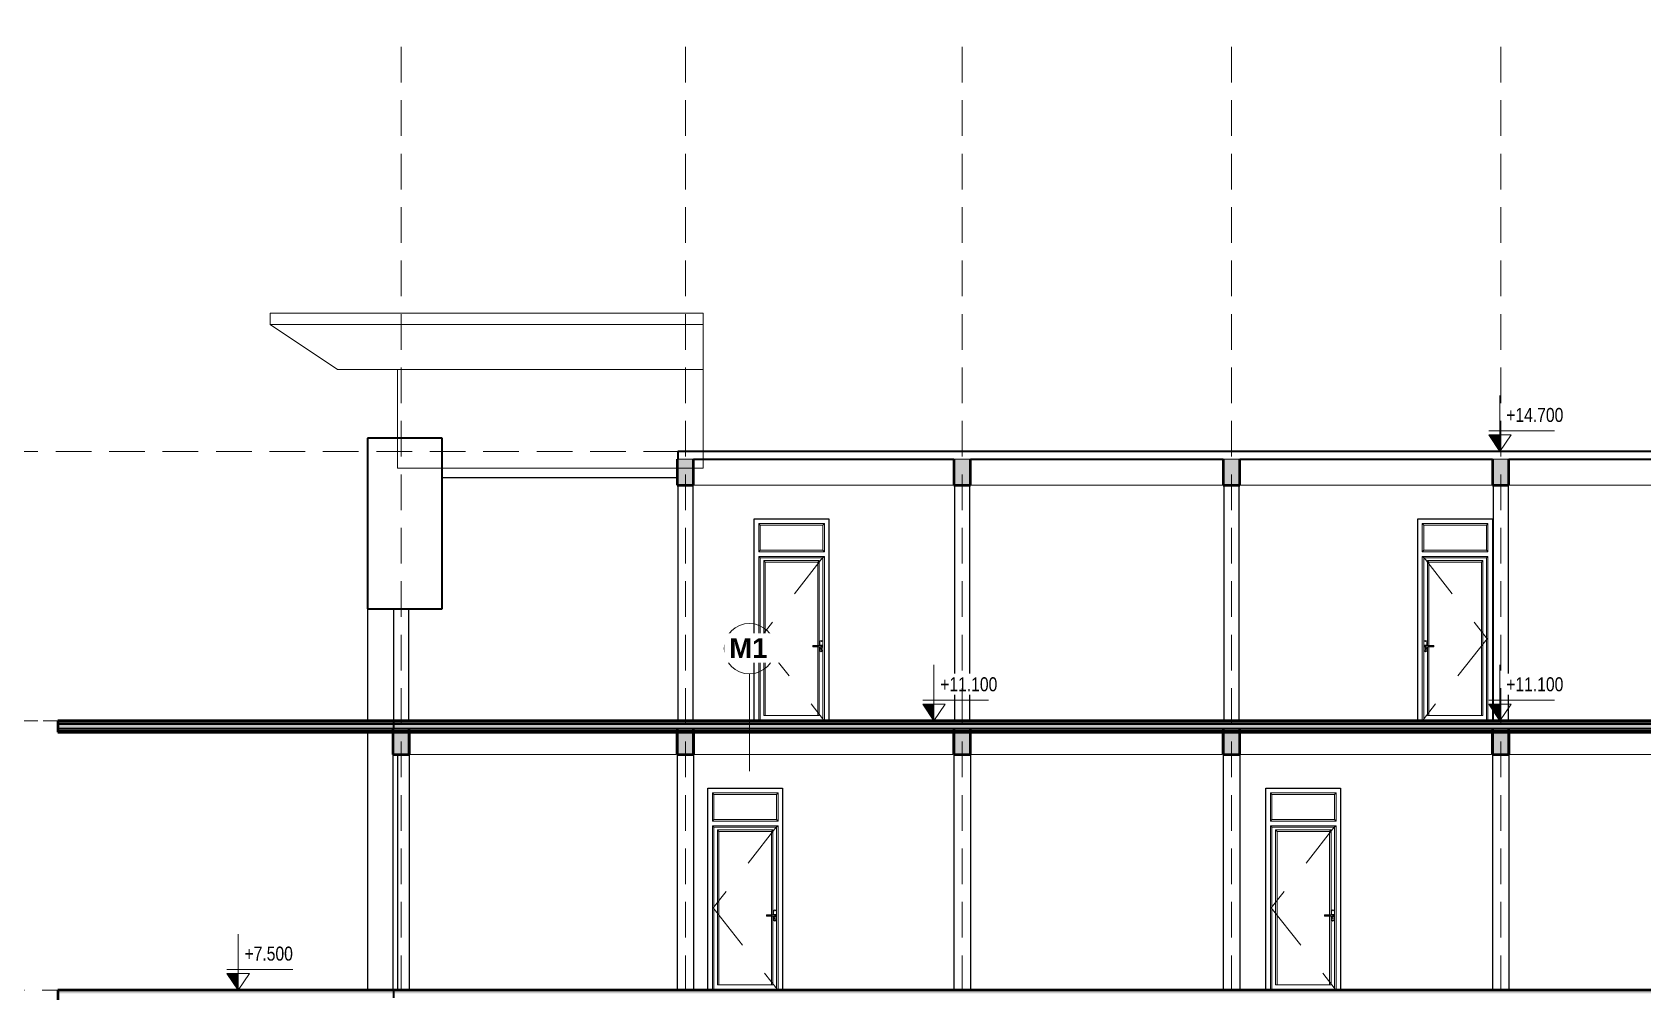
# Model space of a CAD drawing. Header units: millimetres. Extents: x -20510 to 108935, y -243239 to 20306.
# Drawn here: x 60619 to 82149, y -24520 to -11694 of the extents above; entities that cross this region are included whole.
import ezdxf

# ---------------------------------------------------------------- set-up
doc = ezdxf.new("R2010")
doc.units = ezdxf.units.MM
doc.linetypes.add('Centre', pattern=[3175, 635, -476.25, 1587.5, -476.25])
doc.linetypes.add('Hidden', pattern=[714.375, 476.25, -238.125])
for name, color, linetype, lineweight in [('A-ANNO-NOTE', 2, 'Continuous', 9), ('A-DETL', 8, 'Continuous', 9), ('A-DOOR', 2, 'Continuous', 18), ('A-FLOR', 7, 'Continuous', 9), ('A-FLOR-LEVL', 8, 'Continuous', 9), ('A-FLOR-MCUT', 7, 'Continuous', 50), ('A-FLOR-PATT', 8, 'Continuous', 9), ('A-GENM', 3, 'Continuous', 9), ('A-WALL', 7, 'Continuous', 25), ('G-IMPT', 8, 'Continuous', 9), ('S-BEAM', 7, 'Continuous', 9), ('S-COLS', 7, 'Continuous', 25), ('S-FNDN', 7, 'Continuous', 9), ('S-GRID', 1, 'Continuous', 9), ('S-STRS', 2, 'Continuous', 18)]:
    doc.layers.add(name, color=color, linetype=linetype, lineweight=lineweight)
doc.styles.add('Arial', font='arial.ttf', dxfattribs={"width": 0.8, "height": 250})
doc.styles.add('Arial_B', font='arialbd.ttf', dxfattribs={"height": 262.5})
pattern_1 = [(0, (69470.77, -26654.615), (304.8, 76.2), [25.146, -203.454, 25.146, -203.454, -1219.2]), (0, (69470.77, -26654.615), (304.8, 76.2), [-457.2, 25.146, -432.054, 25.146, -203.454, -533.4]), (0, (69470.77, -26654.615), (304.8, 76.2), [-1143, 25.146, -127.254, 25.146, -355.854]), (120, (69585.07, -26616.515), (-218.39114, 225.86454), [25.146, -203.454, 25.146, -203.454, -1219.2]), (120, (69585.07, -26616.515), (-218.39114, 225.86454), [-457.2, 25.146, -432.054, 25.146, -203.454, -533.4]), (120, (69585.07, -26616.515), (-218.39114, 225.86454), [-1143, 25.146, -127.254, 25.146, -355.854]), (240, (69623.17, -26464.115), (-86.40886, -302.06454), [25.146, -203.454, 25.146, -203.454, -1219.2]), (240, (69623.17, -26464.115), (-86.40886, -302.06454), [-457.2, 25.146, -432.054, 25.146, -203.454, -533.4]), (240, (69623.17, -26464.115), (-86.40886, -302.06454), [-1143, 25.146, -127.254, 25.146, -355.854])]

# ---------------------------------------------------------------- blocks, each defined once
blk = doc.blocks.new('CỬA 1 CÁNH EROWINDOW_có ô chết_ - D4_1000x2200-2368989-MẶT CẮT 2-2')
at = {"layer": 'A-DOOR'}
for p, q in [((8448, 2639), (9326, 2639)), ((8448, 2639), (8468, 2619)), ((8448, 2261), (8448, 2639)), ((8448, 2639), (9326, 2639)), ((8448, 2261), (8448, 2639)), ((8468, 2281), (8468, 2619)), ((8468, 2619), (9306, 2619)), ((9306, 2619), (9326, 2639)), ((9306, 2281), (9306, 2619)), ((9326, 2639), (9326, 2261)), ((9326, 2639), (9326, 2261)), ((8448, 2261), (8468, 2281)), ((9326, 2261), (8448, 2261)), ((9326, 2261), (8448, 2261)), ((8448, 2200), (9326, 2200)), ((8448, 2200), (8468, 2180)), ((8448, 0), (8448, 2200)), ((8448, 2200), (9326, 2200)), ((8448, 0), (8448, 2200)), ((9306, 2281), (8468, 2281)), ((8468, 2180), (9306, 2180)), ((8468, 0), (8468, 2180)), ((9326, 2261), (9306, 2281)), ((9326, 2200), (9306, 2180)), ((9306, 2180), (9306, 0)), ((9326, 2200), (9326, 0)), ((9326, 2200), (9326, 0)), ((8516, 2144), (9258, 2144)), ((8516, 2144), (8536, 2124)), ((8516, 71), (8516, 2144)), ((8516, 2144), (9258, 2144)), ((8516, 71), (8516, 2144)), ((9238, 2124), (8536, 2124)), ((8536, 2124), (8536, 71)), ((9258, 2144), (9238, 2124)), ((9238, 1008), (9238, 2124)), ((9258, 2144), (9258, 1013)), ((9258, 2144), (9258, 1013)), ((9248, 1008), (9178, 1008)), ((9249, 1004), (9178, 1004)), ((9178, 996), (9249, 996)), ((9178, 992), (9248, 992)), ((9238, 71), (9238, 992)), ((9258, 1013), (9248, 1008)), ((9248, 992), (9258, 987)), ((9259, 1009), (9249, 1004)), ((9249, 996), (9259, 991)), ((9284, 1013), (9258, 1013)), ((9258, 987), (9284, 987)), ((9258, 987), (9258, 71)), ((9258, 987), (9258, 71)), ((9284, 1009), (9259, 1009)), ((9259, 991), (9284, 991)), ((9264, 1055), (9264, 1013)), ((9264, 987), (9264, 945)), ((9280, 960), (9280, 971)), ((9281, 953), (9281, 958)), ((9281, 958), (9281, 953)), ((9282, 973), (9286, 973)), ((9287, 958), (9287, 953)), ((9287, 953), (9287, 958)), ((9288, 971), (9288, 960)), ((9304, 945), (9304, 1055)), ((8468, 15), (9306, 15)), ((9258, 71), (8516, 71))]:
    blk.add_line(p, q, dxfattribs=at)
at = {"layer": 'A-DOOR', "linetype": 'Centre', "lineweight": 18}
for p, q in [((9314, 2200), (8460, 1100)), ((8460, 1100), (9314, 15))]:
    blk.add_line(p, q, dxfattribs=at)
at = {"layer": 'A-DOOR', "flags": 128}
for points in [[(9178, 1008), (9178, 1008), (9177, 1008), (9177, 1008), (9177, 1008), (9176, 1008), (9176, 1008), (9176, 1008), (9175, 1008), (9175, 1007), (9175, 1007), (9175, 1007), (9174, 1007), (9174, 1007), (9174, 1007), (9173, 1007), (9173, 1006), (9173, 1006), (9173, 1006), (9172, 1006), (9172, 1006), (9172, 1005), (9172, 1005), (9172, 1005), (9171, 1005), (9171, 1004), (9171, 1004), (9171, 1004), (9171, 1003), (9171, 1003), (9171, 1003), (9170, 1003), (9170, 1002), (9170, 1002), (9170, 1002), (9170, 1001), (9170, 1001), (9170, 1001), (9170, 1000), (9170, 1000), (9170, 1000), (9170, 999), (9170, 999), (9170, 999), (9170, 998), (9170, 998), (9170, 998), (9170, 998), (9170, 997), (9171, 997), (9171, 997), (9171, 996), (9171, 996), (9171, 996), (9171, 996), (9172, 995), (9172, 995), (9172, 995), (9172, 995), (9172, 994), (9173, 994), (9173, 994), (9173, 994), (9173, 993), (9174, 993), (9174, 993), (9174, 993), (9174, 993), (9175, 993), (9175, 993), (9175, 992), (9176, 992), (9176, 992), (9176, 992), (9177, 992), (9177, 992), (9177, 992), (9178, 992), (9178, 992), (9178, 992)], [(9284, 987), (9285, 987), (9285, 987), (9286, 987), (9286, 987), (9287, 987), (9287, 987), (9288, 988), (9288, 988), (9289, 988), (9289, 988), (9290, 988), (9290, 988), (9290, 989), (9291, 989), (9291, 989), (9292, 990), (9292, 990), (9293, 990), (9293, 991), (9293, 991), (9294, 991), (9294, 992), (9294, 992), (9295, 993), (9295, 993), (9295, 993), (9295, 994), (9296, 994), (9296, 995), (9296, 995), (9296, 996), (9296, 996), (9297, 997), (9297, 997), (9297, 998), (9297, 998), (9297, 999), (9297, 999), (9297, 1000), (9297, 1000), (9297, 1001), (9297, 1001), (9297, 1002), (9297, 1002), (9297, 1003), (9297, 1003), (9296, 1004), (9296, 1004), (9296, 1005), (9296, 1005), (9296, 1006), (9295, 1006), (9295, 1007), (9295, 1007), (9295, 1008), (9294, 1008), (9294, 1008), (9294, 1009), (9293, 1009), (9293, 1010), (9292, 1010), (9292, 1010), (9292, 1011), (9291, 1011), (9291, 1011), (9290, 1011), (9290, 1012), (9289, 1012), (9289, 1012), (9288, 1012), (9288, 1012), (9287, 1013), (9287, 1013), (9286, 1013), (9286, 1013), (9285, 1013), (9285, 1013), (9284, 1013), (9284, 1013)]]:
    blk.add_lwpolyline(points, dxfattribs=at)
at = {"layer": 'A-DOOR'}
for centre, radius, start, end in [((9178, 1000), 3.66, 90, 270), ((9284, 1055), 20, 0, 180), ((9284, 945), 20, 180, 360), ((9284, 1000), 15, 0, 120.3216), ((9284, 1000), 15, 239.6784, 0), ((9284, 1000), 15, 105, 110.0431), ((9284, 1000), 15, 249.9569, 255), ((9282, 971), 2.04, 90, 180), ((9281, 960), 1.99, 180, 268.9596), ((9281, 960), 1.99, 224.4798, 268.9596), ((9284, 1063), 3, 0, 180), ((9284, 1063), 3, 180, 0), ((9284, 1000), 3.02, 0, 180), ((9284, 1000), 3.02, 135, 150), ((9284, 1000), 3.02, 180, 0), ((9284, 1000), 3.02, 210, 225), ((9284, 953), 2.5, 180, 0), ((9284, 938), 3, 0, 180), ((9284, 938), 3, 180, 0), ((9284, 1000), 15, 90, 95.2302), ((9284, 1000), 15, 264.7698, 270), ((9284, 1000), 8.66, 270, 90), ((9286, 971), 2.04, 0, 90), ((9284, 1000), 15, 75, 80.3895), ((9284, 1000), 15, 279.6105, 285), ((9287, 960), 1.99, 271.0404, 0), ((9287, 960), 1.99, 271.0404, 315.5202), ((9284, 1000), 15, 60, 65.5028), ((9284, 1000), 15, 294.4972, 300), ((9284, 1000), 15, 45, 50.5307), ((9284, 1000), 15, 309.4693, 315)]:
    blk.add_arc(centre, radius, start, end, dxfattribs=at)
for points in [[(9249, 1004), (9249, 1004), (9249, 1005), (9249, 1006), (9248, 1008), (9248, 1008), (9248, 1008)], [(9249, 996), (9249, 996), (9249, 995), (9249, 994), (9248, 992), (9248, 992), (9248, 992)], [(9259, 1009), (9259, 1009), (9259, 1010), (9259, 1011), (9258, 1013), (9258, 1013), (9258, 1013)], [(9259, 991), (9259, 991), (9259, 990), (9259, 989), (9258, 987), (9258, 987), (9258, 987)]]:
    blk.add_open_spline(points, degree=3, knots=[0, 0, 0, 0, 0.166667, 0.333333, 0.666667, 1, 1, 1, 1], dxfattribs=at)
blk = doc.blocks.new('CỬA 1 CÁNH EROWINDOW_có ô chết_ - D4_1000x2200-V10-MẶT CẮT 2-2')
at = {"layer": 'A-DOOR'}
for p, q in [((14201, 13739), (15079, 13739)), ((14201, 13739), (14221, 13719)), ((14201, 13361), (14201, 13739)), ((14201, 13361), (14201, 13739)), ((14201, 13739), (15079, 13739)), ((14221, 13719), (15059, 13719)), ((14221, 13719), (14221, 13381)), ((15059, 13719), (15079, 13739)), ((15059, 13719), (15059, 13381)), ((15079, 13739), (15079, 13361)), ((15079, 13739), (15079, 13361)), ((14221, 13381), (14201, 13361)), ((15079, 13361), (14201, 13361)), ((15079, 13361), (14201, 13361)), ((15059, 13381), (14221, 13381)), ((15059, 13381), (15079, 13361)), ((14221, 13280), (14201, 13300)), ((14201, 11100), (14201, 13300)), ((14201, 13300), (15079, 13300)), ((14201, 13300), (15079, 13300)), ((14201, 11100), (14201, 13300)), ((14221, 11100), (14221, 13280)), ((14221, 13280), (15059, 13280)), ((14289, 13224), (14269, 13244)), ((14269, 12113), (14269, 13244)), ((14269, 13244), (15011, 13244)), ((14269, 12113), (14269, 13244)), ((14269, 13244), (15011, 13244)), ((14991, 13224), (14289, 13224)), ((14289, 13224), (14289, 12108)), ((14991, 13224), (15011, 13244)), ((14991, 11171), (14991, 13224)), ((15011, 13244), (15011, 11171)), ((15011, 13244), (15011, 11171)), ((15059, 13280), (15079, 13300)), ((15059, 13280), (15059, 11100)), ((15079, 13300), (15079, 11100)), ((15079, 13300), (15079, 11100)), ((14223, 12155), (14223, 12045)), ((14239, 12060), (14239, 12071)), ((14240, 12053), (14240, 12058)), ((14240, 12058), (14240, 12053)), ((14241, 12073), (14245, 12073)), ((14269, 12113), (14243, 12113)), ((14268, 12109), (14243, 12109)), ((14243, 12091), (14268, 12091)), ((14243, 12087), (14269, 12087)), ((14246, 12058), (14246, 12053)), ((14246, 12053), (14246, 12058)), ((14247, 12071), (14247, 12060)), ((14263, 12113), (14263, 12155)), ((14263, 12045), (14263, 12087)), ((14278, 12104), (14268, 12109)), ((14268, 12091), (14278, 12096)), ((14279, 12108), (14269, 12113)), ((14269, 12087), (14279, 12092)), ((14269, 11171), (14269, 12087)), ((14269, 11171), (14269, 12087)), ((14349, 12104), (14278, 12104)), ((14278, 12096), (14349, 12096)), ((14349, 12108), (14279, 12108)), ((14279, 12092), (14349, 12092)), ((14289, 12092), (14289, 11171)), ((14221, 11115), (15059, 11115)), ((15011, 11171), (14269, 11171))]:
    blk.add_line(p, q, dxfattribs=at)
at = {"layer": 'A-DOOR', "linetype": 'Centre', "lineweight": 18}
for p, q in [((14213, 13300), (15067, 12200)), ((15067, 12200), (14213, 11115))]:
    blk.add_line(p, q, dxfattribs=at)
at = {"layer": 'A-DOOR', "flags": 128}
for points in [[(14243, 12113), (14242, 12113), (14242, 12113), (14241, 12113), (14241, 12113), (14240, 12113), (14240, 12113), (14239, 12112), (14239, 12112), (14238, 12112), (14238, 12112), (14237, 12112), (14237, 12112), (14237, 12111), (14236, 12111), (14236, 12111), (14235, 12110), (14235, 12110), (14234, 12110), (14234, 12109), (14234, 12109), (14233, 12109), (14233, 12108), (14233, 12108), (14232, 12107), (14232, 12107), (14232, 12107), (14232, 12106), (14231, 12106), (14231, 12105), (14231, 12105), (14231, 12104), (14231, 12104), (14230, 12103), (14230, 12103), (14230, 12102), (14230, 12102), (14230, 12101), (14230, 12101), (14230, 12100), (14230, 12100), (14230, 12099), (14230, 12099), (14230, 12098), (14230, 12098), (14230, 12097), (14230, 12097), (14231, 12096), (14231, 12096), (14231, 12095), (14231, 12095), (14231, 12094), (14232, 12094), (14232, 12093), (14232, 12093), (14232, 12092), (14233, 12092), (14233, 12092), (14233, 12091), (14234, 12091), (14234, 12090), (14235, 12090), (14235, 12090), (14235, 12089), (14236, 12089), (14236, 12089), (14237, 12089), (14237, 12088), (14238, 12088), (14238, 12088), (14239, 12088), (14239, 12088), (14240, 12087), (14240, 12087), (14241, 12087), (14241, 12087), (14242, 12087), (14242, 12087), (14243, 12087), (14243, 12087)], [(14349, 12092), (14349, 12092), (14350, 12092), (14350, 12092), (14350, 12092), (14351, 12092), (14351, 12092), (14351, 12092), (14352, 12092), (14352, 12093), (14352, 12093), (14352, 12093), (14353, 12093), (14353, 12093), (14353, 12093), (14354, 12093), (14354, 12094), (14354, 12094), (14354, 12094), (14355, 12094), (14355, 12094), (14355, 12095), (14355, 12095), (14355, 12095), (14356, 12095), (14356, 12096), (14356, 12096), (14356, 12096), (14356, 12097), (14356, 12097), (14356, 12097), (14357, 12097), (14357, 12098), (14357, 12098), (14357, 12098), (14357, 12099), (14357, 12099), (14357, 12099), (14357, 12100), (14357, 12100), (14357, 12100), (14357, 12101), (14357, 12101), (14357, 12101), (14357, 12102), (14357, 12102), (14357, 12102), (14357, 12102), (14357, 12103), (14356, 12103), (14356, 12103), (14356, 12104), (14356, 12104), (14356, 12104), (14356, 12104), (14355, 12105), (14355, 12105), (14355, 12105), (14355, 12105), (14355, 12106), (14354, 12106), (14354, 12106), (14354, 12106), (14354, 12107), (14353, 12107), (14353, 12107), (14353, 12107), (14353, 12107), (14352, 12107), (14352, 12107), (14352, 12108), (14351, 12108), (14351, 12108), (14351, 12108), (14350, 12108), (14350, 12108), (14350, 12108), (14349, 12108), (14349, 12108), (14349, 12108)]]:
    blk.add_lwpolyline(points, dxfattribs=at)
at = {"layer": 'A-DOOR'}
for centre, radius, start, end in [((14243, 12155), 20, 0, 180), ((14243, 12100), 15, 59.6784, 180), ((14243, 12100), 15, 180, 300.3216), ((14243, 12100), 15, 129.4693, 135), ((14243, 12100), 15, 225, 230.5307), ((14243, 12100), 8.66, 90, 270), ((14243, 12100), 15, 114.4972, 120), ((14243, 12100), 15, 240, 245.5028), ((14241, 12071), 2.04, 90, 180), ((14240, 12060), 1.99, 180, 268.9596), ((14240, 12060), 1.99, 224.4798, 268.9596), ((14243, 12163), 3, 0, 180), ((14243, 12163), 3, 180, 0), ((14243, 12100), 3.02, 0, 180), ((14243, 12100), 3.02, 180, 0), ((14243, 12100), 15, 84.7698, 90), ((14243, 12100), 15, 270, 275.2302), ((14243, 12100), 3.02, 30, 45), ((14243, 12100), 3.02, 315.2561, 330), ((14245, 12071), 2.04, 0, 90), ((14246, 12060), 1.99, 271.0404, 0), ((14246, 12060), 1.99, 271.0404, 315.5202), ((14243, 12100), 15, 69.9569, 75), ((14243, 12100), 15, 285, 290.0431), ((14349, 12100), 3.66, 270, 90), ((14243, 12045), 20, 180, 0), ((14243, 12038), 3, 0, 180), ((14243, 12038), 3, 180, 0), ((14243, 12053), 2.5, 180, 0)]:
    blk.add_arc(centre, radius, start, end, dxfattribs=at)
for points in [[(14269, 12113), (14269, 12113), (14269, 12113), (14268, 12111), (14268, 12109), (14268, 12109)], [(14269, 12087), (14269, 12087), (14269, 12087), (14268, 12089), (14268, 12091), (14268, 12091)], [(14279, 12108), (14279, 12108), (14279, 12108), (14278, 12106), (14278, 12104), (14278, 12104)], [(14279, 12092), (14279, 12092), (14279, 12092), (14278, 12094), (14278, 12096), (14278, 12096)]]:
    blk.add_open_spline(points, degree=3, dxfattribs=at)
blk = doc.blocks.new('M_Concrete-Rectangular-Column - COT220X300-2391839-MẶT CẮT 2-2')
at = {"layer": 'S-COLS'}
for p, q in [((440, 10650), (440, 7500)), ((660, 10650), (660, 7500))]:
    blk.add_line(p, q, dxfattribs=at)
blk = doc.blocks.new('M_Concrete-Rectangular-Column - COT200X250-2391840-MẶT CẮT 2-2')
at = {"layer": 'S-COLS'}
for p, q in [((450, 12600), (450, 11100)), ((650, 12600), (650, 11100))]:
    blk.add_line(p, q, dxfattribs=at)
blk = doc.blocks.new('M_Concrete-Rectangular-Column - COT200X250-V17-MẶT CẮT 2-2')
at = {"layer": 'S-COLS'}
for p, q in [((4250, 14250), (4250, 11100)), ((4450, 14250), (4450, 11100))]:
    blk.add_line(p, q, dxfattribs=at)
blk = doc.blocks.new('Mat_Tien_3dsMax - Sync_3dsMax_To_Revit-2401403-MẶT CẮT 2-2')
at = {"layer": 'A-GENM'}
for p, q in [((-1200, 16550), (-1200, 16400)), ((4589, 16550), (-1200, 16550)), ((-1200, 16400), (-300, 15800)), ((4589, 16400), (4589, 16550)), ((4589, 15800), (4589, 16400)), ((500, 15800), (500, 14480)), ((4589, 14480), (4589, 15800)), ((500, 14480), (4589, 14480)), ((-6174, 3900), (-6274, 3900)), ((-6274, 3900), (-6274, 3800)), ((-6186, 3847), (-6174, 3900)), ((974, 3900), (874, 3900)), ((874, 3900), (874, 3800)), ((974, 3800), (974, 3900)), ((-6274, 3800), (-5674, 3400)), ((-5645, 3496), (-6186, 3847)), ((874, 3800), (904, 3471)), ((974, 3400), (974, 3800)), ((904, 3471), (-5645, 3496)), ((-5674, 3400), (974, 3400)), ((-4729, 0), (-4729, -20)), ((-4410, 0), (-4729, 0)), ((-4410, -20), (-4410, 0)), ((400, -20), (400, 0)), ((-4709, -140), (-5029, -140)), ((-5029, -140), (-5029, -160)), ((-5029, -160), (-4709, -160)), ((-5009, -160), (-5009, -310)), ((-4729, -20), (-4410, -20)), ((-4709, -160), (-4709, -140)), ((400, -750), (400, -20)), ((-4709, -290), (-5329, -290)), ((-5329, -290), (-5329, -310)), ((-5329, -310), (-4709, -310)), ((-5309, -310), (-5309, -460)), ((-4709, -310), (-4709, -290)), ((-4709, -590), (-5929, -590)), ((-5929, -590), (-5929, -610)), ((-5929, -610), (-4709, -610)), ((-5909, -610), (-5909, -750)), ((-4709, -440), (-5629, -440)), ((-5629, -440), (-5629, -460)), ((-5629, -460), (-4709, -460)), ((-5609, -460), (-5609, -610)), ((-5609, -610), (-4709, -610)), ((-4709, -460), (-4709, -440)), ((-4709, -610), (-4709, -590)), ((-4709, -750), (-4709, -610)), ((-5909, -750), (-4709, -750))]:
    blk.add_line(p, q, dxfattribs=at)
at = {"layer": 'A-GENM', "lineweight": 35}
for p, q in [((1100, 14880), (100, 14880)), ((100, 14880), (100, 12600)), ((1100, 12600), (1100, 14880)), ((100, 12600), (1100, 12600))]:
    blk.add_line(p, q, dxfattribs=at)
at = {"layer": 'G-IMPT'}
for p, q in [((-1200, 16550), (-1200, 16400)), ((-1200, 16550), (4589, 16550)), ((-1200, 16400), (-300, 15800)), ((-1200, 16400), (4589, 16400)), ((4589, 16400), (4589, 16550)), ((4589, 15800), (4589, 16400)), ((500, 15800), (-300, 15800)), ((500, 15800), (500, 14880)), ((500, 15800), (4589, 15800)), ((4589, 14700), (4589, 15800)), ((1100, 14880), (1100, 14880)), ((1100, 14480), (4240, 14480)), ((4460, 14480), (4463, 14480)), ((-6203, 3900), (-6274, 3900)), ((-6274, 3800), (-6274, 3900)), ((-6203, 3900), (-6211, 3845)), ((-6174, 3900), (-6203, 3900)), ((-6203, 3900), (-6186, 3847)), ((-6174, 3900), (-4050, 3900)), ((-6274, 3800), (-6139, 3800)), ((-5674, 3400), (-6274, 3800)), ((-6211, 3845), (-6186, 3847)), ((-6211, 3845), (-5652, 3495)), ((-6186, 3847), (-5652, 3495)), ((-6183, 3845), (-4050, 3862)), ((-4050, 3843), (-6182, 3845)), ((-5637, 3496), (-760, 3750)), ((880, 3750), (884, 3714)), ((-5645, 3496), (-5652, 3495)), ((-5652, 3495), (-3862, 3489)), ((905, 3471), (904, 3471)), ((974, 3400), (974, 3450)), ((-4956, 3400), (-5674, 3400)), ((-4556, 3400), (-4956, 3400)), ((-4956, 3400), (-4956, 3000)), ((-4556, 3400), (-4556, 3000)), ((100, 3400), (-4556, 3400)), ((974, 3400), (675, 3400)), ((-4456, 3000), (-5056, 3000)), ((-5056, 3000), (-5056, 0)), ((-4456, 3000), (-4456, 0)), ((-5554, -1), (-5550, 0)), ((-5554, -1), (-5550, 0)), ((-5550, 0), (-5554, -1)), ((-5550, 0), (-4038, 0)), ((-5550, -1), (-5550, 0)), ((-5560, -10), (-5559, -6)), ((-5560, -10), (-5559, -6)), ((-5559, -6), (-5560, -10)), ((-5560, -10), (-5559, -10)), ((-5559, -10), (-5560, -10)), ((-5560, -10), (-5559, -14)), ((-5559, -14), (-5560, -10)), ((-5560, -10), (-5559, -14)), ((-5559, -6), (-5558, -3)), ((-5559, -6), (-5557, -3)), ((-5557, -3), (-5559, -6)), ((-5559, -6), (-5557, -3)), ((-5559, -6), (-5556, -4)), ((-5559, -6), (-5559, -6)), ((-5559, -6), (-5559, -6)), ((-5559, -10), (-5559, -6)), ((-5559, -6), (-5557, -7)), ((-5559, -10), (-5557, -7)), ((-5559, -14), (-5559, -10)), ((-5557, -13), (-5559, -10)), ((-5558, -10), (-5559, -10)), ((-5559, -14), (-5557, -13)), ((-5559, -14), (-5559, -14)), ((-5557, -17), (-5559, -14)), ((-5559, -14), (-5557, -17)), ((-5559, -14), (-5559, -14)), ((-5559, -14), (-5558, -18)), ((-5559, -14), (-5557, -17)), ((-5559, -14), (-5556, -16)), ((-5558, -3), (-5554, -1)), ((-5557, -3), (-5558, -3)), ((-5558, -3), (-5557, -3)), ((-5558, -10), (-5557, -7)), ((-5557, -13), (-5558, -10)), ((-5558, -10), (-5554, -10)), ((-5558, -18), (-5557, -17)), ((-5558, -18), (-5554, -19)), ((-5557, -17), (-5558, -18)), ((-5557, -3), (-5554, -1)), ((-5554, -1), (-5557, -3)), ((-5554, -1), (-5557, -3)), ((-5557, -3), (-5556, -4)), ((-5557, -7), (-5556, -4)), ((-5557, -7), (-5554, -6)), ((-5554, -10), (-5557, -7)), ((-5554, -10), (-5557, -13)), ((-5556, -16), (-5557, -13)), ((-5554, -14), (-5557, -13)), ((-5557, -17), (-5556, -16)), ((-5554, -19), (-5557, -17)), ((-5557, -17), (-5554, -19)), ((-5557, -17), (-5554, -19)), ((-5556, -4), (-5554, -1)), ((-5556, -4), (-5553, -3)), ((-5556, -4), (-5554, -6)), ((-5556, -16), (-5554, -14)), ((-5554, -19), (-5556, -16)), ((-5556, -16), (-5553, -17)), ((-5554, -1), (-5554, -1)), ((-5554, -1), (-5554, -1)), ((-5553, -3), (-5554, -1)), ((-5550, -1), (-5554, -1)), ((-5554, -6), (-5553, -3)), ((-5554, -6), (-5550, -6)), ((-5554, -10), (-5554, -6)), ((-5550, -10), (-5554, -6)), ((-5554, -10), (-5550, -10)), ((-5554, -14), (-5550, -10)), ((-5554, -14), (-5554, -10)), ((-5553, -17), (-5554, -14)), ((-5554, -14), (-5550, -14)), ((-5554, -19), (-5553, -17)), ((-5554, -19), (-5554, -19)), ((-5554, -19), (-5550, -20)), ((-5550, -20), (-5554, -19)), ((-5554, -19), (-5554, -19)), ((-5554, -19), (-5550, -20)), ((-5550, -19), (-5554, -19)), ((-5553, -3), (-5550, -1)), ((-5550, -3), (-5553, -3)), ((-5550, -6), (-5553, -3)), ((-5553, -17), (-5550, -14)), ((-5550, -19), (-5553, -17)), ((-5550, -18), (-5553, -17)), ((-5550, -3), (-5550, -1)), ((-5550, -1), (-4038, -1)), ((-5550, -3), (-4038, -3)), ((-5550, -6), (-5550, -3)), ((-5550, -10), (-5550, -6)), ((-5550, -6), (-4038, -6)), ((-5550, -10), (-4038, -10)), ((-5550, -14), (-5550, -10)), ((-5550, -14), (-4038, -14)), ((-5550, -18), (-5550, -14)), ((-5550, -19), (-5550, -18)), ((-5550, -18), (-4038, -18)), ((-5550, -20), (-5550, -19)), ((-4038, -19), (-5550, -19)), ((-5550, -750), (-5550, -20)), ((-5550, -20), (-4038, -20)), ((-3900, -150), (-3900, -750)), ((400, -750), (400, -150)), ((-5929, -610), (-5929, -590)), ((-5929, -590), (-5550, -590)), ((-5909, -610), (-5929, -610)), ((-5909, -750), (-5909, -610)), ((-5629, -460), (-5629, -440)), ((-5629, -440), (-5550, -440)), ((-5609, -460), (-5629, -460)), ((-5609, -460), (-5550, -460)), ((-5609, -610), (-5609, -460)), ((-5550, -460), (-5609, -460)), ((-5609, -460), (-5550, -460)), ((-5609, -610), (-5550, -610)), ((-5550, -610), (-5609, -610)), ((-5609, -610), (-5550, -610)), ((-5550, -610), (-5609, -610)), ((-5609, -610), (-5550, -610)), ((-5550, -750), (-5909, -750)), ((-5550, -750), (-3900, -750)), ((-3900, -750), (400, -750))]:
    blk.add_line(p, q, dxfattribs=at)
at = {"layer": 'G-IMPT', "flags": 128}
for points in [[(-5909, -610), (-5834, -610), (-5759, -610), (-5684, -610), (-5609, -610)], [(-5609, -610), (-5684, -610), (-5759, -610), (-5834, -610), (-5909, -610)], [(-5909, -610), (-5834, -610), (-5759, -610), (-5684, -610), (-5609, -610)]]:
    blk.add_lwpolyline(points, dxfattribs=at)
blk = doc.blocks.new('Mat_Tien_3dsMax - Mat_Tien_3dsMax-2387879-MẶT CẮT 2-2')
blk.add_blockref('Mat_Tien_3dsMax - Sync_3dsMax_To_Revit-2401403-MẶT CẮT 2-2', (0, 0))
blk = doc.blocks.new('Level - 000_-1742766-MẶT CẮT 2-2')
at = {"layer": 'A-FLOR-LEVL'}
blk.add_hatch(color=256, dxfattribs=at).paths.add_polyline_path([(-1627, 4125), (-1627, 3900), (-1777, 4125)])
for p, q in [((-1627, 3900), (-1627, 4650)), ((-1777, 4177), (-898, 4177)), ((-1627, 3900), (-1777, 4125)), ((-1777, 4125), (-1477, 4125)), ((-1627, 4125), (-1777, 4125)), ((-1777, 4125), (-1627, 3900)), ((-1627, 3900), (-1477, 4125)), ((-1627, 3900), (-1627, 4125)), ((-1777, 3900), (-1477, 3900))]:
    blk.add_line(p, q, dxfattribs=at)
blk = doc.blocks.new('GHI CHU VL_FULL - M-1415100-MẶT CẮT 2-2')
at = {"layer": 'A-ANNO-NOTE'}
blk.add_circle((-9770, 13652), 338, dxfattribs=at)

msp = doc.modelspace()

# ---------------------------------------------------------------- hatches: boundary and pattern name
at = {"layer": 'A-FLOR-PATT', "lineweight": 18}
h = msp.add_hatch(dxfattribs=at)
h.set_pattern_fill('FP_1', color=256, style=0, pattern_type=2)
h.set_pattern_definition(pattern_1)
h.paths.add_polyline_path([(102099.4, -20940), (102262.5, -20940), (102262.5, -20900), (60962, -20900), (60962, -20940), (102004.4, -20940)])
h = msp.add_hatch(dxfattribs=at)
h.set_pattern_fill('FP_4', color=256, style=0, pattern_type=2)
h.set_pattern_definition([(50, (69470.77, -26654.6), (546.5526, -47.8174), [57.15, -628.65]), (355, (69470.77, -26654.6), (-105.728, 573.17), [45.72, -502.92]), (100.451, (69516.3, -26658.6), (440.8275, 525.35), [48.57, -534.27]), (46.184, (69470.8, -26502.2), (813.237, -126.128), [85.725, -942.975]), (96.636, (69538.5, -26512.7), (712.207, 742.283), [72.855, -801.405]), (351.184, (69470.8, -26502.2), (712.215, 742.276), [68.58, -754.38]), (21, (69546.97, -26540.3), (454.8433, -306.796), [57.15, -628.65]), (326, (69546.97, -26540.3), (185.406, 552.564), [45.72, -502.92]), (71.451, (69584.87, -26565.9), (640.251, 245.764), [48.57, -534.27]), (37.5, (69470.77, -26654.62), (9.2664, 253.665), [25.146, -471.678, 25.146, -485.394, -504.825]), (37.5, (69470.77, -26654.62), (9.2664, 253.665), [-1007.364, 25.146, -479.679]), (7.5, (69470.77, -26654.62), (200.4594, 300.5414), [25.146, -265.938, 25.146, -460.248, -192.405]), (7.5, (69470.77, -26654.62), (200.4594, 300.5414), [-776.478, 25.146, -167.259]), (327.5, (69300.84, -26654.62), (406.7728, -17.1864), [25.146, -165.354, 25.146, -569.214, -788.67]), (327.5, (69300.84, -26654.62), (406.7728, -17.1864), [-784.86, 25.146, -763.524]), (317.5, (69224.64, -26654.6), (444.388, 76.2803), [25.146, -222.504, 25.146, -369.57, -560.07]), (317.5, (69224.64, -26654.6), (444.388, 76.2803), [-642.366, 25.146, -534.924])])
h.paths.add_polyline_path([(88996.1, -21040), (102262.5, -21040), (102262.5, -20940), (60962, -20940), (60962, -21040), (88236.5, -21040)])
h = msp.add_hatch(dxfattribs=at)
h.set_pattern_fill('FP_3', color=256, style=0, pattern_type=2)
h.set_pattern_definition([(0, (69470.77, -26654.6), (476.25, 476.25), [476.25, -476.25]), (0, (69470.77, -26476), (476.25, 476.25), [476.25, -476.25]), (0, (69470.77, -26297.43), (476.25, 476.25), [476.25, -476.25]), (90, (69530.3, -26237.9), (-476.25, 476.25), [476.25, -476.25]), (90, (69708.9, -26237.9), (-476.25, 476.25), [476.25, -476.25]), (90, (69887.5, -26237.9), (-476.25, 476.25), [476.25, -476.25])])
h.paths.add_polyline_path([(101909.5, -21050), (102262.5, -21050), (102262.5, -21040), (60962, -21040), (60962, -21050), (100390.2, -21050)])
h = msp.add_hatch(dxfattribs=at)
h.set_pattern_fill('FP_1', color=256, style=0, pattern_type=2)
h.set_pattern_definition(pattern_1)
h.paths.add_polyline_path([(102099.4, -24540), (102262.5, -24540), (102262.5, -24500), (60962, -24500), (60962, -24540), (101909.5, -24540)])
at = {"layer": 'S-BEAM'}
for points in [[(69460, -17750), (69460, -17400), (69240, -17400), (69240, -17750), (69250, -17750)], [(72940, -17750), (73160, -17750), (73160, -17400), (72940, -17400)], [(76760, -17750), (76760, -17400), (76540, -17400), (76540, -17750)], [(80360, -17750), (80360, -17400), (80140, -17400), (80140, -17750)], [(65440, -21350), (65660, -21350), (65660, -21000), (65440, -21000)], [(69240, -21350), (69460, -21350), (69460, -21000), (69240, -21000)], [(73044.3, -21350), (73160, -21350), (73160, -21000), (72940, -21000), (72940, -21350), (72949.3, -21350)], [(76760, -21350), (76760, -21000), (76540, -21000), (76540, -21350)], [(80360, -21350), (80360, -21000), (80140, -21000), (80140, -21350)]]:
    msp.add_hatch(color=8, dxfattribs=at).paths.add_polyline_path(points)

# ---------------------------------------------------------------- linework, layer by layer
at = {"layer": 'A-DETL'}
msp.add_line((70206.9, -20271.2), (70206.9, -21571.2), dxfattribs=at)
at = {"layer": 'A-FLOR', "lineweight": 50}
for p, q in [((102262.5, -20900), (60962, -20900)), ((60962, -20900), (60962, -21050)), ((60962, -21050), (102262.5, -21050)), ((102262.5, -24500), (60962, -24500)), ((60962, -24500), (60962, -24650))]:
    msp.add_line(p, q, dxfattribs=at)
at = {"layer": 'A-FLOR-LEVL', "linetype": 'Hidden'}
for p, q in [((55933.5, -17300), (80240, -17300)), ((72673.4, -20900), (43122.7, -20900)), ((55933.5, -20900), (80240, -20900)), ((63373.4, -24500), (33822.7, -24500))]:
    msp.add_line(p, q, dxfattribs=at)
at = {"layer": 'A-FLOR-MCUT'}
for p, q in [((102262.5, -20940), (60962, -20940)), ((102262.5, -21040), (60962, -21040))]:
    msp.add_line(p, q, dxfattribs=at)
at = {"layer": 'A-WALL'}
for p, q in [((69240, -17650), (66100, -17650)), ((69462.7, -17650), (69460, -17650)), ((72940, -17650), (72937.3, -17650)), ((73162.7, -17650), (73160, -17650)), ((76540, -17650), (76537.3, -17650)), ((76762.7, -17650), (76760, -17650)), ((80140, -17650), (80137.3, -17650)), ((80362.7, -17650), (80360, -17650)), ((70270, -20900), (70270, -18200)), ((70270, -18200), (71270, -18200)), ((71270, -18200), (71270, -20900)), ((79140, -20900), (79140, -18200)), ((79140, -18200), (80140, -18200)), ((80140, -18200), (80140, -20900)), ((65100, -19400), (65100, -20900)), ((65650, -19400), (65650, -20900)), ((65100, -21050), (65100, -24500)), ((65672.7, -21250), (65660, -21250)), ((69240, -21250), (69227.3, -21250)), ((69472.7, -21250), (69460, -21250)), ((72940, -21250), (72927.3, -21250)), ((73172.7, -21250), (73160, -21250)), ((76540, -21250), (76527.3, -21250)), ((76772.7, -21250), (76760, -21250)), ((80140, -21250), (80127.3, -21250)), ((80372.7, -21250), (80360, -21250)), ((65500, -21350), (65500, -24500)), ((69650, -24500), (69650, -21800)), ((69650, -21800), (70650, -21800)), ((70650, -21800), (70650, -24500)), ((77110, -24500), (77110, -21800)), ((77110, -21800), (78110, -21800)), ((78110, -21800), (78110, -24500))]:
    msp.add_line(p, q, dxfattribs=at)
at = {"layer": 'S-BEAM', "lineweight": 50}
for p, q in [((69250, -17400), (69240, -17400)), ((69240, -17400), (69240, -17750)), ((69460, -17750), (69460, -17400)), ((72940, -17400), (72940, -17750)), ((73160, -17750), (73160, -17400)), ((76540, -17400), (76540, -17750)), ((76760, -17750), (76760, -17400)), ((80140, -17400), (80140, -17750)), ((80360, -17750), (80360, -17400)), ((69240, -17750), (69460, -17750)), ((72940, -17750), (73160, -17750)), ((76540, -17750), (76760, -17750)), ((80140, -17750), (80360, -17750)), ((65450, -21000), (65440, -21000)), ((65440, -21000), (65440, -21350)), ((65660, -21350), (65660, -21000)), ((69240, -21000), (69240, -21350)), ((69460, -21350), (69460, -21000)), ((72940, -21000), (72940, -21350)), ((73160, -21350), (73160, -21000)), ((76540, -21000), (76540, -21350)), ((76760, -21350), (76760, -21000)), ((80140, -21000), (80140, -21350)), ((80360, -21350), (80360, -21000)), ((65440, -21350), (65660, -21350)), ((69240, -21350), (69460, -21350)), ((72940, -21350), (73160, -21350)), ((76540, -21350), (76760, -21350)), ((80140, -21350), (80360, -21350))]:
    msp.add_line(p, q, dxfattribs=at)
at = {"layer": 'S-BEAM'}
for p, q in [((69460, -17400), (69250, -17400)), ((69462.7, -17750), (69462.7, -17400)), ((72937.3, -17400), (72937.3, -17750)), ((73160, -17400), (72940, -17400)), ((73162.7, -17750), (73162.7, -17400)), ((76537.3, -17400), (76537.3, -17750)), ((76760, -17400), (76540, -17400)), ((76762.7, -17750), (76762.7, -17400)), ((80137.3, -17400), (80137.3, -17750)), ((80360, -17400), (80140, -17400)), ((80362.7, -17750), (80362.7, -17400)), ((69462.7, -17750), (72937.3, -17750)), ((73162.7, -17750), (76537.3, -17750)), ((76762.7, -17750), (80137.3, -17750)), ((80362.7, -17750), (83737.3, -17750)), ((65660, -21000), (65450, -21000)), ((65672.7, -21350), (65672.7, -21050)), ((69227.3, -21050), (69227.3, -21350)), ((69237.3, -21050), (69237.3, -21250)), ((69460, -21000), (69240, -21000)), ((69462.7, -21250), (69462.7, -21050)), ((69472.7, -21350), (69472.7, -21050)), ((72927.3, -21050), (72927.3, -21350)), ((73160, -21000), (72940, -21000)), ((73162.7, -21250), (73162.7, -21050)), ((73172.7, -21350), (73172.7, -21050)), ((76527.3, -21050), (76527.3, -21350)), ((76537.3, -21050), (76537.3, -21250)), ((76760, -21000), (76540, -21000)), ((76762.7, -21250), (76762.7, -21050)), ((76772.7, -21350), (76772.7, -21050)), ((80127.3, -21050), (80127.3, -21350)), ((80137.3, -21050), (80137.3, -21250)), ((80360, -21000), (80140, -21000)), ((80362.7, -21250), (80362.7, -21050)), ((80372.7, -21350), (80372.7, -21050)), ((65672.7, -21350), (69227.3, -21350)), ((69472.7, -21350), (72927.3, -21350)), ((73172.7, -21350), (76527.3, -21350)), ((76772.7, -21350), (80127.3, -21350)), ((80372.7, -21350), (83727.3, -21350))]:
    msp.add_line(p, q, dxfattribs=at)
at = {"layer": 'S-FNDN', "lineweight": 35}
for p, q in [((102250, -17300), (69250, -17300)), ((69250, -17300), (69250, -17400)), ((69460, -17400), (72940, -17400)), ((73160, -17400), (76540, -17400)), ((76760, -17400), (80140, -17400)), ((80360, -17400), (83740, -17400)), ((60962, -21000), (102262.5, -21000)), ((65450, -20900), (65450, -21000)), ((65450, -24500), (65450, -24600))]:
    msp.add_line(p, q, dxfattribs=at)
at = {"layer": 'S-FNDN'}
for p, q in [((69250, -17400), (69460, -17400)), ((72940, -17400), (73160, -17400)), ((76540, -17400), (76760, -17400)), ((80140, -17400), (80360, -17400))]:
    msp.add_line(p, q, dxfattribs=at)
at = {"layer": 'S-GRID', "linetype": 'Hidden'}
for p, q in [((65550, -35225.6), (65550, -11693.7)), ((69350, -35225.6), (69350, -11693.7)), ((76650, -35225.6), (76650, -11693.7))]:
    msp.add_line(p, q, dxfattribs=at)
at = {"layer": 'S-STRS'}
msp.add_line((72927.3, -21058), (72940, -21058), dxfattribs=at)

# ---------------------------------------------------------------- block references
at = {"layer": 'A-ANNO-NOTE'}
msp.add_blockref('GHI CHU VL_FULL - M-1415100-MẶT CẮT 2-2', (79977, -33585.3), dxfattribs=at)
at = {"layer": 'A-DOOR'}
for name, p in [('CỬA 1 CÁNH EROWINDOW_có ô chết_ - D4_1000x2200-2368989-MẶT CẮT 2-2', (61883, -20900)), ('CỬA 1 CÁNH EROWINDOW_có ô chết_ - D4_1000x2200-V10-MẶT CẮT 2-2', (65000, -32000)), ('CỬA 1 CÁNH EROWINDOW_có ô chết_ - D4_1000x2200-2368989-MẶT CẮT 2-2', (61263, -24500)), ('CỬA 1 CÁNH EROWINDOW_có ô chết_ - D4_1000x2200-2368989-MẶT CẮT 2-2', (68723, -24500))]:
    msp.add_blockref(name, p, dxfattribs=at)
at = {"layer": 'A-FLOR-LEVL'}
for p in [(81866.6, -21200), (74300, -24800), (81866.6, -24800), (65000, -28400)]:
    msp.add_blockref('Level - 000_-1742766-MẶT CẮT 2-2', p, dxfattribs=at)
at = {"layer": 'G-IMPT'}
msp.add_blockref('Mat_Tien_3dsMax - Mat_Tien_3dsMax-2387879-MẶT CẮT 2-2', (65000, -32000), dxfattribs=at)
at = {"layer": 'S-COLS'}
for name, p in [('M_Concrete-Rectangular-Column - COT200X250-V17-MẶT CẮT 2-2', (65000, -32000)), ('M_Concrete-Rectangular-Column - COT200X250-V17-MẶT CẮT 2-2', (68700, -32000)), ('M_Concrete-Rectangular-Column - COT200X250-V17-MẶT CẮT 2-2', (72300, -32000)), ('M_Concrete-Rectangular-Column - COT200X250-V17-MẶT CẮT 2-2', (75900, -32000)), ('M_Concrete-Rectangular-Column - COT200X250-2391840-MẶT CẮT 2-2', (65000, -32000)), ('M_Concrete-Rectangular-Column - COT220X300-2391839-MẶT CẮT 2-2', (65000, -32000)), ('M_Concrete-Rectangular-Column - COT220X300-2391839-MẶT CẮT 2-2', (68800, -32000)), ('M_Concrete-Rectangular-Column - COT220X300-2391839-MẶT CẮT 2-2', (72500, -32000)), ('M_Concrete-Rectangular-Column - COT220X300-2391839-MẶT CẮT 2-2', (76100, -32000)), ('M_Concrete-Rectangular-Column - COT220X300-2391839-MẶT CẮT 2-2', (79700, -32000))]:
    msp.add_blockref(name, p, dxfattribs=at)

# ---------------------------------------------------------------- next in the draw order: texts
at = {"layer": 'A-ANNO-NOTE', "insert": (69937, -19794.1), "char_height": 262.5, "width": 631.329, "attachment_point": 1, "style": 'Arial_B', "bg_fill": 3, "box_fill_scale": 1.25, "bg_fill_color": 9, "bg_fill_true_color": 13158600, "bg_fill_transparency": 0}
msp.add_mtext('M1', dxfattribs=at)
at = {"layer": 'A-FLOR-LEVL', "char_height": 187.5, "attachment_point": 1, "style": 'Arial', "bg_fill": 3, "box_fill_scale": 1.25, "bg_fill_color": 9, "bg_fill_true_color": 13158600, "bg_fill_transparency": 0}
for s, insert, width in [('+14.700', (80323.4, -16716), 918.734), ('+11.100', (72756.9, -20316), 918.734), ('+11.100', (80323.4, -20316), 918.734), ('+7.500', (63456.9, -23916), 779.24)]:
    msp.add_mtext(s, dxfattribs=dict(at, insert=insert, width=width))

# ---------------------------------------------------------------- next in the draw order: texts
for s, insert, width in [('+14.700', (80323.4, -16716), 918.734), ('+11.100', (72756.9, -20316), 918.734), ('+11.100', (80323.4, -20316), 918.734), ('+7.500', (63456.9, -23916), 779.24)]:
    msp.add_mtext(s, dxfattribs=dict(at, insert=insert, width=width))

# ---------------------------------------------------------------- next in the draw order: linework, layer by layer
at = {"layer": 'S-GRID', "linetype": 'Hidden'}
for p, q in [((73050, -35225.6), (73050, -11693.7)), ((80250, -35225.6), (80250, -11693.7))]:
    msp.add_line(p, q, dxfattribs=at)

doc.saveas('drawing.dxf')
